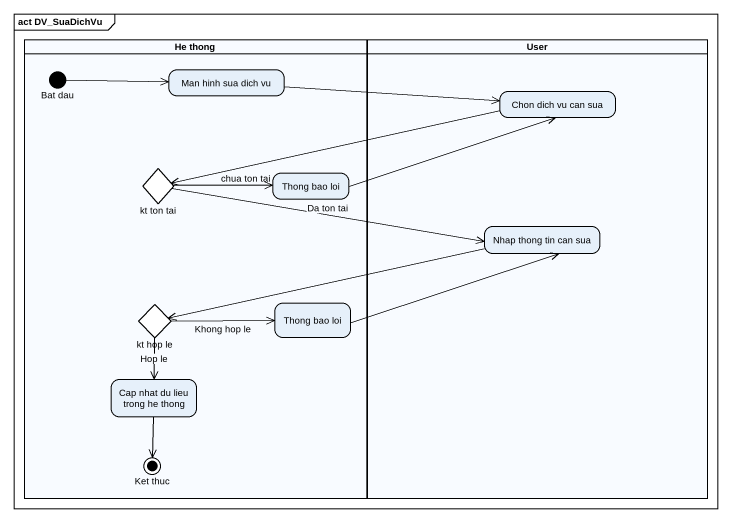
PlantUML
@startuml
mainframe act DV_SuaDichVu
hide empty description
state "He thong" as He_thong <<partition>> {
  state "Bat dau" as Bat_dau <<start>>
  state "Man hinh sua dich vu" as Man_hinh_sua_dich_vu
  state "kt ton tai" as kt_ton_tai <<choice>>
  state "Thong bao loi" as Thong_bao_loi
  state "kt hop le" as kt_hop_le <<choice>>
  state "Thong bao loi" as Thong_bao_loi_2
  state "Cap nhat du lieu trong he thong" as Cap_nhat_du_lieu_trong_he
  state "Ket thuc" as Ket_thuc <<end>>
}
state User <<partition>> {
  state "Chon dich vu can sua" as Chon_dich_vu_can_sua
  state "Nhap thong tin can sua" as Nhap_thong_tin_can_sua
}
Bat_dau -right-> Man_hinh_sua_dich_vu
Man_hinh_sua_dich_vu -right-> Chon_dich_vu_can_sua
Chon_dich_vu_can_sua -left-> kt_ton_tai
kt_ton_tai -right-> Thong_bao_loi : chua ton tai
kt_ton_tai -right-> Nhap_thong_tin_can_sua : Da ton tai
Thong_bao_loi -right-> Chon_dich_vu_can_sua
Nhap_thong_tin_can_sua -left-> kt_hop_le
kt_hop_le -right-> Thong_bao_loi_2 : Khong hop le
kt_hop_le --> Cap_nhat_du_lieu_trong_he : Hop le
Thong_bao_loi_2 -right-> Nhap_thong_tin_can_sua
Cap_nhat_du_lieu_trong_he --> Ket_thuc
@enduml
